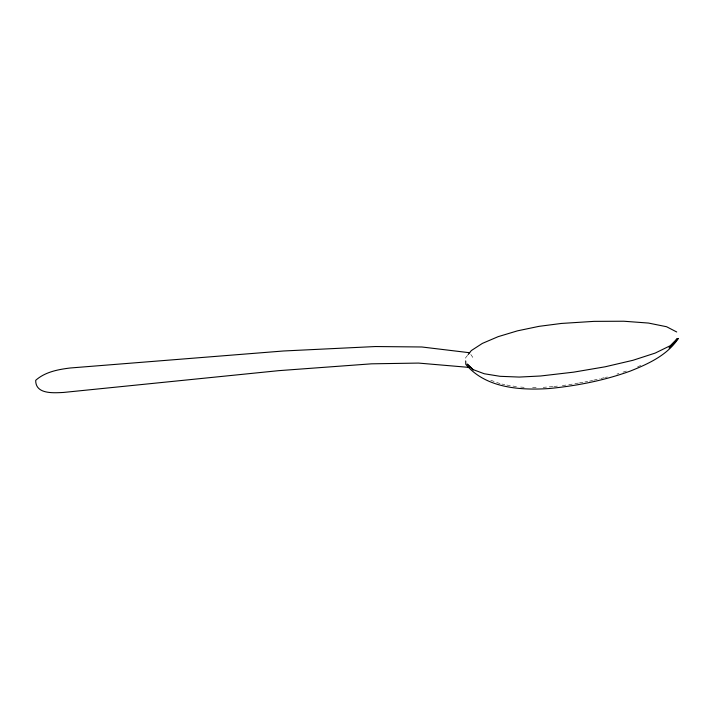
<?xml version="1.0" encoding="UTF-8"?>
<svg xmlns="http://www.w3.org/2000/svg" width="714" height="714" viewBox="0 0 714 714"><rect width="100%" height="100%" fill="white"/><g stroke="black" fill="none" stroke-linecap="round" stroke-linejoin="round"><path stroke-width="0.54" stroke-dasharray="3.57 2.68" d="M467.545 355.331L465.653 357.705L465.715 361.016M637.477 366.996L642.154 364.702M616.923 374.109L618.94 373.458M622.983 372.146L627.026 370.834M589.532 381.142L592.682 380.41M593.727 380.16L600.019 378.688M601.072 378.447L604.214 377.706M605.267 377.465L607.364 376.974M584.9 381.963L587.676 381.472M568.746 384.712L578.438 383.061M579.509 382.882L583.82 382.151M552.779 386.631L543.202 387.327M553.85 386.506L558.098 386.006M562.346 385.515L566.604 385.016M536.152 387.666L532.376 387.657M524.147 387.327L518.168 386.845M506.761 385.051L517.186 386.747M501.915 384.034L504.771 384.667M500.014 383.614L490.054 379.991M470.812 354.447L473.141 357.866"/><path stroke-width="1.07" d="M675.498 340.953L677.318 338.552L670.303 345.674L655.175 353.091L632.952 360.293L605.16 366.791L573.681 372.146L540.668 375.983L519.248 377.072L500.014 376.305L484.253 373.752L473.052 369.575L467.179 364.06L473.159 369.986M468.17 354.537L471.32 350.574L482.396 343.389L498.131 336.669L517.445 330.85L539.025 326.343L561.409 323.442L594.066 321.362L623.768 321.229L648.49 323.058L666.555 326.726L676.72 331.983M671.187 345.737L678.3 338.463C667.278 355.269 648.419 363.81 630.435 371.021C604.312 380.491 576.885 385.828 549.289 388.523C520.336 390.433 485.779 388.255 465.787 364.327L465.715 361.016M669 347.932L672.026 344.862M469.294 367.415L418.511 363.078L371.601 363.819L278.763 370.655L63.457 392.45C53.809 392.887 35.459 394.539 35.7 380.321C45.027 371.949 58.102 369.486 70.168 367.996L283.547 350.985L375.421 346.54L421.849 346.986L469.651 352.743"/></g></svg>
